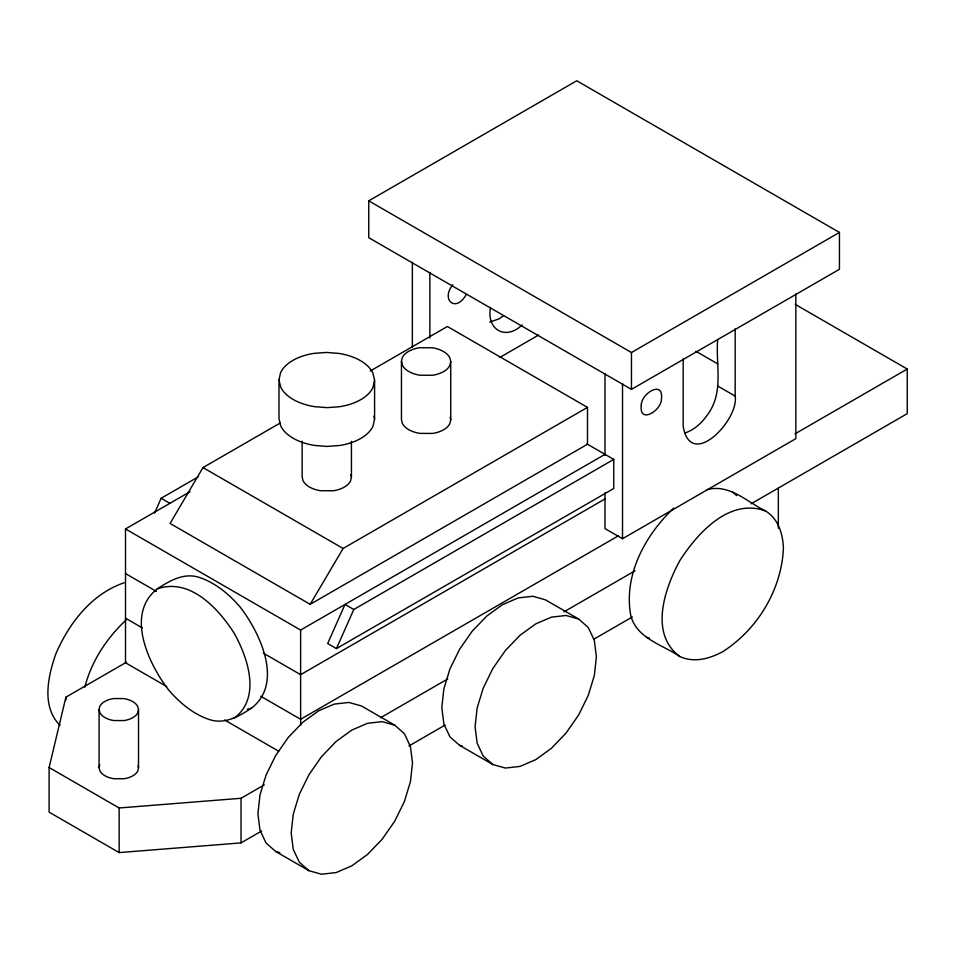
<?xml version="1.0" encoding="UTF-8"?>
<svg xmlns="http://www.w3.org/2000/svg" width="955" height="955" viewBox="0 0 955 955"><rect width="100%" height="100%" fill="white"/><g stroke="black" fill="none" stroke-linecap="round" stroke-linejoin="round"><path stroke-width="1.43" d="M717.659 339.753C715.665 363.282 723.281 389.568 710.043 410.96C704.086 420.522 695.897 429.38 684.938 432.985M735.171 328.974L735.171 396.11C739.265 419.806 690.477 471.113 683.171 426.133L683.171 358.996M99.081 709.505L99.726 706.569A19.434 11.221 0 0 1 113.597 698.559L123.804 698.583A19.983 11.544 0 0 1 137.806 706.676L138.511 709.625L138.511 767.808L137.866 770.745A19.434 11.221 0 0 1 123.995 778.755L113.8 778.719A19.983 11.544 0 0 1 99.786 770.637L99.081 767.689L99.081 709.505L99.786 712.454A19.983 11.544 0 0 0 113.8 720.548L123.995 720.571A19.434 11.221 0 0 0 137.866 712.573L138.511 709.625M99.081 767.689L99.726 764.74M278.979 379.899L280.543 372.76A47.141 27.218 0 0 1 314.171 353.35L326.538 352.443L338.918 353.422A48.466 27.982 0 0 1 372.892 373.035L374.587 380.186L374.587 418.97L373.023 426.109A47.141 27.218 0 0 1 339.395 445.519L327.028 446.427L314.649 445.448A48.466 27.982 0 0 1 280.675 425.835L278.979 418.684L278.979 379.899L280.675 387.05A48.466 27.982 0 0 0 314.649 406.663L327.028 407.642L339.395 406.735A47.141 27.218 0 0 0 373.023 387.324L374.587 380.186M351.428 441.282L351.428 477.082L350.616 480.759A24.305 14.027 0 0 1 333.283 490.763L320.534 490.727A24.985 14.421 0 0 1 303.022 480.616L302.138 476.939L302.138 441.126M401.458 361.42L402.258 357.743A24.305 14.027 0 0 1 419.591 347.727L432.352 347.763A24.985 14.421 0 0 1 449.865 357.874L450.736 361.563L450.736 419.746L449.924 423.423A24.305 14.027 0 0 1 432.603 433.427L419.842 433.391A24.985 14.421 0 0 1 402.33 423.28L401.458 419.591L401.458 361.42L402.33 365.096A24.985 14.421 0 0 0 419.842 375.208L432.591 375.255A24.305 14.027 0 0 0 449.924 365.24L450.736 361.563M261.694 830.957L241.03 842.895L119.16 852.588L49.111 812.144L49.111 767.534L65.895 697.174L126.597 662.125M84.828 687.194C91.417 661.326 106.602 638.238 125.988 620.105M154.555 513.098L161.132 498.271L198.461 476.724M336.447 648.588L353.78 609.493L613.755 459.391L613.755 488.483L336.447 648.588L327.684 643.527L345.018 604.431L353.78 609.493M280.173 423.029L202.997 467.58L170.074 523.447L310.172 604.336L587.492 444.23L587.492 407.379L447.382 326.491L370.206 371.041M310.172 604.336L343.108 548.468L587.492 407.379M452.801 284.805C440.494 299.81 455.75 313.073 466.064 294.832M673.776 508.084C645.079 535.194 623.126 575.579 630.885 615.987C637.069 638.68 662.603 644.697 679.853 656.562C694.022 663.14 709.684 658.687 722.756 651.668C757.458 629.452 781.333 590.106 783.41 548.779C783.005 534.358 778.612 519.031 765.647 511.032C747.097 501.996 729.047 483.266 706.64 489.796M157.336 588.841C124.842 613.958 148.765 664.214 168.581 689.904C179.803 702.868 193.256 714.292 209.778 719.7C224.998 724.523 239.132 716.274 251.452 708.18C283.945 683.064 260.023 632.807 240.206 607.117C228.985 594.153 215.532 582.729 199.01 577.321C183.79 572.499 169.656 580.747 157.336 588.841C189.794 577.548 218.349 608.323 234.118 633.165C247.966 657.709 261.407 697.95 234.118 718.184M503.5 315.627L499.023 318.875L489.784 322.05M522.134 324.927C505.708 340.875 486.167 329.642 490.536 307.45M368.749 200.848L576.736 80.769L839.433 232.435L839.433 269.286L631.458 389.365L368.749 237.688L368.749 200.848L631.458 352.514L839.433 232.435M166.707 686.561L125.499 662.77L125.499 528.951L189.985 491.73M499.907 357.397L538.632 335.038M125.499 528.951L300.622 630.061L605.004 454.341M605.315 498.761L300.622 674.672L263.282 653.113M618.231 535.91L300.622 719.27L260.703 696.231M794.966 433.868L907.25 369.048L907.25 413.646L751.072 503.81M605.004 492.804L605.004 528.616L622.517 538.727L795.837 438.655L795.837 293.961M49.111 767.534L119.16 807.978L241.03 798.285L264.272 784.867M380.52 717.754L447.764 678.933M563.916 611.868L634.956 570.851M408.931 745.951L445.102 725.072M593.628 639.313L632.377 616.954M124.114 582.765C91.585 593.891 69.058 623.173 55.879 653.793C48.001 676.116 41.125 706.951 60.165 725.442M247.238 709.326L251.452 708.18M765.647 511.032C729.441 497.531 697.401 533.224 679.853 560.573C664.835 588.149 648.899 633.845 679.853 656.562M646.583 637.343L649.376 638.131M578.635 619.007L566.064 615.474L551.441 617.145L535.743 623.89L520.033 635.266L505.41 650.498L492.84 668.536L483.206 688.161L477.142 708.037L475.077 726.791L477.142 743.169L483.206 756.038L492.84 764.525L505.41 768.059L520.033 766.399L535.743 759.643L551.441 748.266L566.064 733.034L578.635 714.997L588.268 695.371L594.332 675.507L596.398 656.742L594.332 640.375L588.268 627.507L578.635 619.007L545.353 599.8L532.795 596.266L518.159 597.926L502.461 604.682L486.764 616.059L472.128 631.291L459.57 649.328L449.924 668.954L443.872 688.818L441.807 707.583L443.872 723.95L449.924 736.83L459.57 745.318L492.84 764.525M394.737 725.179L382.179 721.646L367.544 723.317L351.846 730.062L336.148 741.438L321.513 756.67L308.954 774.708L299.309 794.333L293.245 814.197L291.18 832.963L293.245 849.341L299.309 862.21L308.954 870.697L321.513 874.231L336.148 872.572L351.846 865.815L367.544 854.439L382.179 839.206L394.737 821.169L404.383 801.543L410.435 781.679L412.512 762.914L410.435 746.547L404.383 733.667L394.737 725.179L361.468 705.972L348.897 702.438L334.274 704.098L318.564 710.854L302.866 722.231L288.243 737.463L275.673 755.501L266.039 775.126L259.975 794.99L257.91 813.755L259.975 830.122L266.039 843.002L275.673 851.49L308.954 870.697M459.57 745.318L462.363 746.106M275.673 851.49L279.863 852.672M795.217 304.359L907.25 369.048M695.909 351.297L717.802 363.927M717.659 385.999L735.171 396.11M586.979 443.932L613.755 459.391M202.997 467.58L343.108 548.468M161.132 498.271L169.894 503.321M125.499 573.561L156.405 591.408M125.499 618.16L142.235 627.829M224.652 720.01L278.741 751.239M732.378 491.825L736.651 495.597M450.151 417.287L450.736 419.746M373.906 416.117L374.587 418.97M350.843 474.623L351.428 477.082M138.045 765.838L138.511 767.808M778.325 488.077L778.325 528.222M631.458 352.514L631.458 389.365M622.517 383.576L622.517 538.727M605.004 373.465L605.004 455.511M429.869 272.354L429.869 337.998M412.357 262.243L412.357 347.274M300.622 630.061L300.622 725.215M241.03 798.285L241.03 842.895M119.16 807.978L119.16 852.588M65.895 697.174L65.895 700.146M641.318 404.86C638.68 424.82 661.409 410.626 661.409 399.286C664.047 379.314 641.306 393.508 641.318 404.86"/></g></svg>
